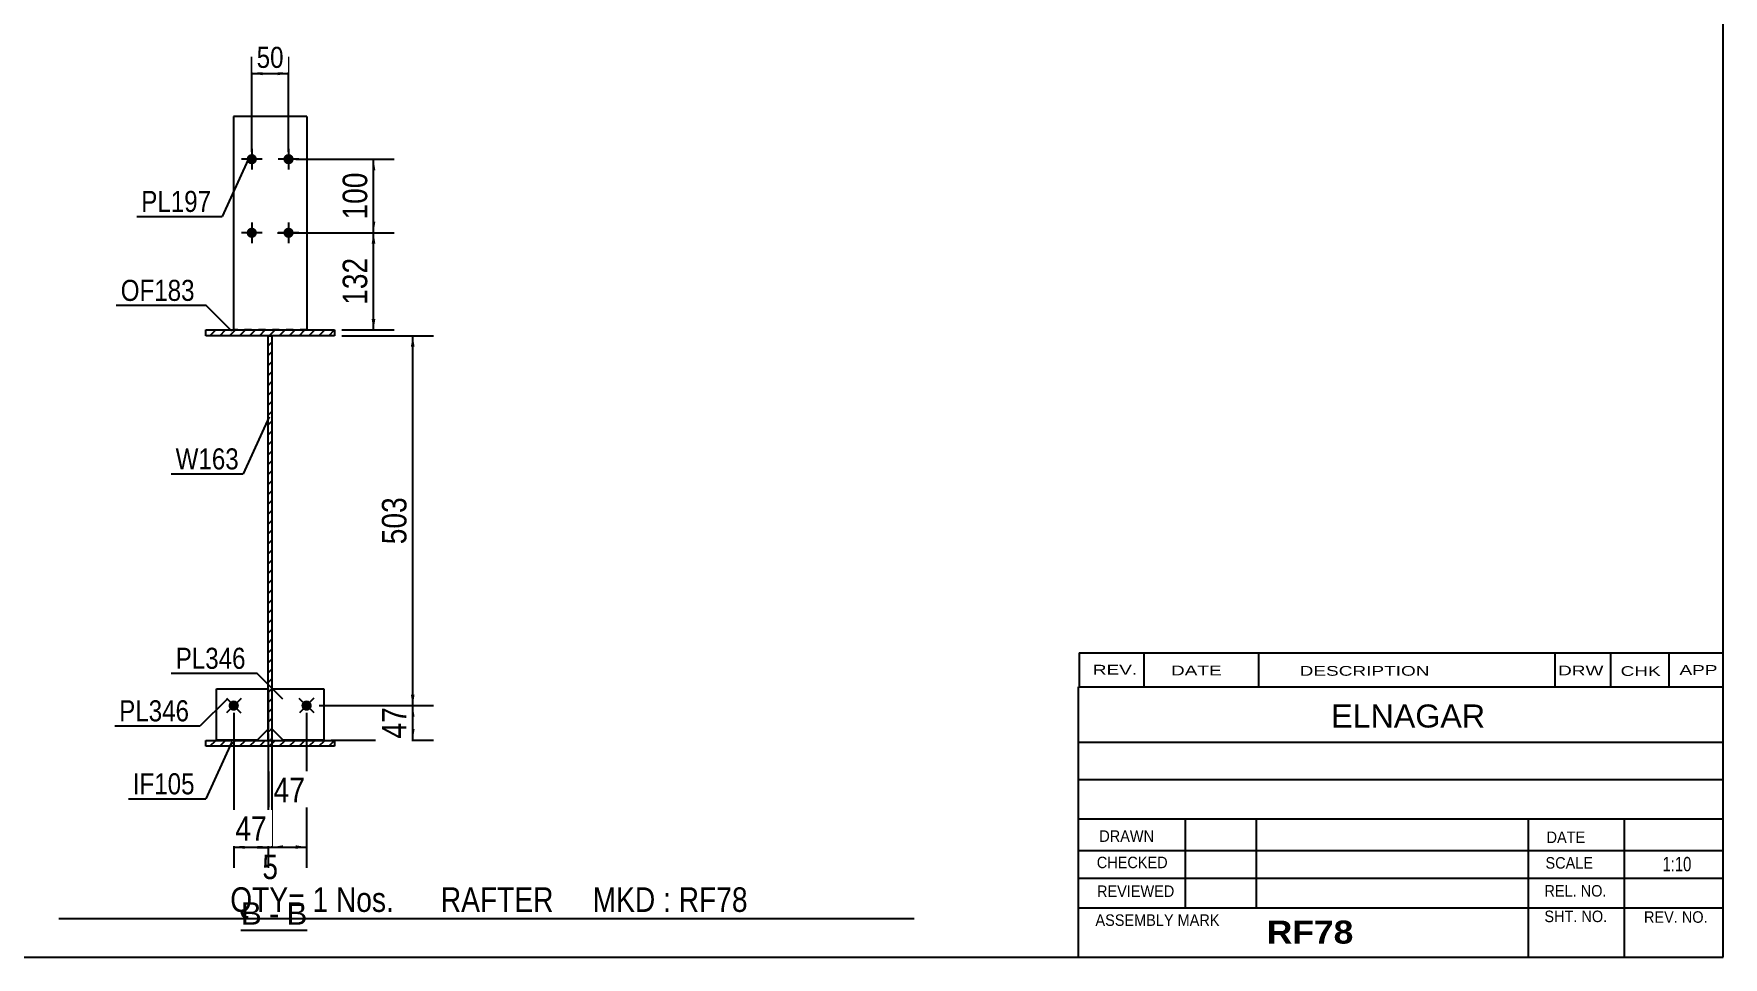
# Model space of a CAD drawing. Header units: millimetres. Extents: x -23 to 379, y -170 to 107.
# Drawn here: x 149.9 to 379.4, y -169.8 to -44.3 of the extents above; entities that cross this region are included whole.
import ezdxf

# ---------------------------------------------------------------- set-up
doc = ezdxf.new("R2010")
doc.units = ezdxf.units.MM
doc.linetypes.add('DXK_LINE_DOT1', pattern=[1.8814, 0.9407, -0.9407])
doc.styles.add('Arial', font='ARIAL.TTF', dxfattribs={"height": 0.2})
doc.styles.add('Arial Bold', font='ARIALBD.TTF', dxfattribs={"height": 0.2})
doc.styles.add('Arial Narrow', font='ARIALN.TTF', dxfattribs={"height": 0.2})

# ---------------------------------------------------------------- blocks, each defined once
blk = doc.blocks.new('Unknown-623588215-1210')
at = {"color": 5, "linetype": 'Continuous'}
for p, q in [((379.42, -169.8), (379.42, 107.2)), ((-20.58, -169.8), (379.42, -169.8))]:
    blk.add_line(p, q, dxfattribs=at)
blk = doc.blocks.new('Unknown-623588215-15 - 1229')
at = {"color": 7, "linetype": 'Continuous'}
blk.add_line((178.04, -166.13), (187.07, -166.13), dxfattribs=at)
at = {"color": 0, "linetype": 'Continuous'}
blk.add_wipeout([(180.88, -165.38), (180.88, -162.18), (178.04, -162.18), (178.04, -165.38)], dxfattribs=at)
at = {"color": 96, "linetype": 'Continuous', "style": 'Arial'}
blk.add_text('B', height=3.06, dxfattribs=at).set_placement((178.04, -165.38))
at = {"color": 0, "linetype": 'Continuous'}
blk.add_wipeout([(183.26, -165.38), (183.26, -162.18), (181.84, -162.18), (181.84, -165.38)], dxfattribs=at)
at = {"color": 96, "linetype": 'Continuous', "style": 'Arial'}
blk.add_text('-', height=3.06, dxfattribs=at).set_placement((181.84, -165.38))
at = {"color": 0, "linetype": 'Continuous'}
blk.add_wipeout([(187.07, -165.38), (187.07, -162.18), (184.22, -162.18), (184.22, -165.38)], dxfattribs=at)
at = {"color": 96, "linetype": 'Continuous', "style": 'Arial'}
blk.add_text('B', height=3.06, dxfattribs=at).set_placement((184.22, -165.38))
blk = doc.blocks.new('Part-623588215-1326 - 1229')
at = {"color": 2, "linetype": 'Continuous'}
for p, q in [((174.74, -140.3), (174.74, -133.3)), ((174.74, -133.3), (181.74, -133.3)), ((181.74, -133.3), (181.74, -138.8)), ((181.74, -138.8), (180.24, -140.3)), ((180.24, -140.3), (174.74, -140.3))]:
    blk.add_line(p, q, dxfattribs=at)
at = {"color": 7, "linetype": 'DXK_LINE_DOT1'}
for p, q in [((174.74, -133.3), (181.74, -133.3)), ((180.24, -140.3), (174.74, -140.3))]:
    blk.add_line(p, q, dxfattribs=at)
blk = doc.blocks.new('Part-623588215-1261 - 1229')
at = {"linetype": 'Continuous'}
h = blk.add_hatch(dxfattribs=at)
h.set_pattern_fill('', scale=0.3, style=0, pattern_type=0)
h.set_pattern_definition([(45, (181.7719, -85.3312), (-0.67352, 0.67352), [])])
h.paths.add_polyline_path([(182.27, -85.33), (181.77, -85.33), (181.77, -140.33), (182.27, -140.33)])
at = {"color": 2, "linetype": 'Continuous'}
for p, q in [((181.77, -85.33), (182.27, -85.33)), ((181.77, -140.33), (181.77, -85.33)), ((182.27, -85.33), (182.27, -140.33)), ((182.27, -140.33), (181.77, -140.33))]:
    blk.add_line(p, q, dxfattribs=at)
blk = doc.blocks.new('Part-623588215-1304 - 1229')
at = {"color": 2, "linetype": 'Continuous'}
for p, q in [((187.02, -55.53), (177.02, -55.53)), ((177.02, -55.53), (177.02, -84.53)), ((187.02, -55.53), (187.02, -84.53))]:
    blk.add_line(p, q, dxfattribs=at)
at = {"color": 7, "linetype": 'DXK_LINE_DOT1'}
blk.add_line((187.02, -84.53), (177.02, -84.53), dxfattribs=at)
blk = doc.blocks.new('Part-623588215-1331 - 1229')
at = {"color": 2, "linetype": 'Continuous'}
for p, q in [((182.3, -138.8), (182.3, -133.3)), ((182.3, -133.3), (189.3, -133.3)), ((189.3, -133.3), (189.3, -140.3)), ((183.8, -140.3), (182.3, -138.8)), ((189.3, -140.3), (183.8, -140.3))]:
    blk.add_line(p, q, dxfattribs=at)
at = {"color": 7, "linetype": 'DXK_LINE_DOT1'}
for p, q in [((182.3, -133.3), (189.3, -133.3)), ((183.8, -140.3), (189.3, -140.3))]:
    blk.add_line(p, q, dxfattribs=at)
blk = doc.blocks.new('Bolt-623588215-1332 - 1229')
at = {"linetype": 'Continuous'}
for points in [[(180.22, -61.33, -1), (178.82, -61.33, -1)], [(185.22, -61.33, -1), (183.82, -61.33, -1)], [(180.22, -71.33, -1), (178.82, -71.33, -1)], [(185.22, -71.33, -1), (183.82, -71.33, -1)]]:
    blk.add_hatch(color=3, dxfattribs=at).paths.add_polyline_path(points)
at = {"color": 3, "linetype": 'Continuous'}
for p, q in [((180.92, -61.33), (178.12, -61.33)), ((179.52, -59.93), (179.52, -62.73)), ((185.92, -61.33), (183.12, -61.33)), ((184.52, -59.93), (184.52, -62.73)), ((179.52, -69.93), (179.52, -72.73)), ((184.52, -69.93), (184.52, -72.73)), ((180.92, -71.33), (178.12, -71.33)), ((185.92, -71.33), (183.12, -71.33))]:
    blk.add_line(p, q, dxfattribs=at)
blk = doc.blocks.new('Bolt-623588215-1333 - 1229')
at = {"linetype": 'Continuous'}
blk.add_hatch(color=3, dxfattribs=at).paths.add_polyline_path([(177.57, -135.11, -1), (176.57, -136.09, -1)])
at = {"color": 3, "linetype": 'Continuous'}
for p, q in [((178.08, -134.62), (176.07, -136.58)), ((176.1, -134.6), (178.05, -136.6))]:
    blk.add_line(p, q, dxfattribs=at)
blk = doc.blocks.new('Bolt-623588215-1334 - 1229')
at = {"linetype": 'Continuous'}
blk.add_hatch(color=3, dxfattribs=at).paths.add_polyline_path([(187.47, -136.09, -1), (186.47, -135.11, -1)])
at = {"color": 3, "linetype": 'Continuous'}
for p, q in [((187.98, -136.58), (185.97, -134.62)), ((187.95, -134.6), (186, -136.6))]:
    blk.add_line(p, q, dxfattribs=at)
blk = doc.blocks.new('Part-623588215-1379 - 1229')
at = {"linetype": 'Continuous'}
h = blk.add_hatch(dxfattribs=at)
h.set_pattern_fill('', scale=0.3, style=0, pattern_type=0)
h.set_pattern_definition([(45, (173.2719, -140.3312), (-0.67352, 0.67352), [])])
h.paths.add_polyline_path([(190.77, -140.33), (173.27, -140.33), (173.27, -141.13), (190.77, -141.13)])
at = {"color": 2, "linetype": 'Continuous'}
for p, q in [((173.27, -140.33), (190.77, -140.33)), ((173.27, -141.13), (173.27, -140.33)), ((190.77, -141.13), (173.27, -141.13)), ((190.77, -140.33), (190.77, -141.13))]:
    blk.add_line(p, q, dxfattribs=at)
blk = doc.blocks.new('Part-623588215-1404 - 1229')
at = {"linetype": 'Continuous'}
h = blk.add_hatch(dxfattribs=at)
h.set_pattern_fill('', scale=0.3, style=0, pattern_type=0)
h.set_pattern_definition([(45, (173.2719, -84.5312), (-0.67352, 0.67352), [])])
h.paths.add_polyline_path([(190.77, -84.53), (173.27, -84.53), (173.27, -85.33), (190.77, -85.33)])
at = {"color": 2, "linetype": 'Continuous'}
for p, q in [((173.27, -84.53), (190.77, -84.53)), ((173.27, -85.33), (173.27, -84.53)), ((190.77, -84.53), (190.77, -85.33)), ((190.77, -85.33), (173.27, -85.33))]:
    blk.add_line(p, q, dxfattribs=at)
blk = doc.blocks.new('StraightDimension-623588215-1454 - 1229')
at = {"linetype": 'Continuous'}
for points in [[(201.14, -137.1), (201.39, -135.6), (201.64, -137.1)], [(201.64, -138.8), (201.39, -140.3), (201.14, -138.8)]]:
    blk.add_hatch(color=4, dxfattribs=at).paths.add_polyline_path(points)
at = {"color": 4, "linetype": 'Continuous'}
for p, q in [((188.67, -135.6), (204.19, -135.6)), ((201.39, -140.3), (201.39, -135.6)), ((190.3, -140.3), (204.19, -140.3))]:
    blk.add_line(p, q, dxfattribs=at)
at = {"color": 0}
blk.add_wipeout([(201.24, -135.12), (196.34, -135.12), (196.34, -140.78), (201.24, -140.78)], dxfattribs=at)
at = {"color": 4, "style": 'Arial Narrow'}
blk.add_text('47', height=3.34, rotation=90.0002, dxfattribs=at).set_placement((200.54, -140.08))
blk = doc.blocks.new('StraightDimension-623588215-1429 - 1229')
at = {"linetype": 'Continuous'}
for points in [[(181.02, -49.92), (179.52, -49.67), (181.02, -49.42)], [(183.02, -49.42), (184.52, -49.67), (183.02, -49.92)]]:
    blk.add_hatch(color=7, dxfattribs=at).paths.add_polyline_path(points)
at = {"color": 7, "linetype": 'Continuous'}
for p, q in [((179.52, -60.33), (179.52, -47.42)), ((184.52, -60.33), (184.52, -47.42)), ((179.52, -49.67), (184.52, -49.67))]:
    blk.add_line(p, q, dxfattribs=at)
at = {"color": 0}
blk.add_wipeout([(184.45, -49.52), (184.45, -45.32), (179.59, -45.32), (179.59, -49.52)], dxfattribs=at)
at = {"color": 3, "style": 'Arial Narrow'}
blk.add_text('50', height=2.863, dxfattribs=at).set_placement((180.19, -48.92))
blk = doc.blocks.new('StraightDimension-623588215-1444 - 1229')
at = {"linetype": 'Continuous'}
for points in [[(201.14, -86.83), (201.39, -85.33), (201.64, -86.83)], [(201.64, -134.1), (201.39, -135.6), (201.14, -134.1)]]:
    blk.add_hatch(color=4, dxfattribs=at).paths.add_polyline_path(points)
at = {"color": 4, "linetype": 'Continuous'}
for p, q in [((191.77, -85.33), (204.19, -85.33)), ((201.39, -135.6), (201.39, -85.33)), ((188.67, -135.6), (204.19, -135.6))]:
    blk.add_line(p, q, dxfattribs=at)
at = {"color": 0}
blk.add_wipeout([(201.24, -106.57), (196.34, -106.57), (196.34, -114.37), (201.24, -114.37)], dxfattribs=at)
at = {"color": 4, "style": 'Arial Narrow'}
blk.add_text('503', height=3.34, rotation=90.0002, dxfattribs=at).set_placement((200.54, -113.67))
blk = doc.blocks.new('StraightDimension-623588215-1465 - 1229')
at = {"linetype": 'Continuous'}
for points in [[(195.81, -62.83), (196.06, -61.33), (196.31, -62.83)], [(196.31, -69.83), (196.06, -71.33), (195.81, -69.83)]]:
    blk.add_hatch(color=4, dxfattribs=at).paths.add_polyline_path(points)
at = {"color": 4, "linetype": 'Continuous'}
for p, q in [((185.52, -61.33), (198.86, -61.33)), ((196.06, -71.33), (196.06, -61.33)), ((183.02, -71.33), (198.86, -71.33))]:
    blk.add_line(p, q, dxfattribs=at)
at = {"color": 0}
blk.add_wipeout([(195.91, -62.43), (191.01, -62.43), (191.01, -70.23), (195.91, -70.23)], dxfattribs=at)
at = {"color": 4, "style": 'Arial Narrow'}
blk.add_text('100', height=3.34, rotation=90.0002, dxfattribs=at).set_placement((195.21, -69.53))
blk = doc.blocks.new('StraightDimension-623588215-1477 - 1229')
at = {"linetype": 'Continuous'}
for points in [[(195.81, -72.83), (196.06, -71.33), (196.31, -72.83)], [(196.31, -83.03), (196.06, -84.53), (195.81, -83.03)]]:
    blk.add_hatch(color=4, dxfattribs=at).paths.add_polyline_path(points)
at = {"color": 4, "linetype": 'Continuous'}
for p, q in [((183.02, -71.33), (198.86, -71.33)), ((196.06, -84.53), (196.06, -71.33)), ((191.77, -84.53), (198.86, -84.53))]:
    blk.add_line(p, q, dxfattribs=at)
at = {"color": 0}
blk.add_wipeout([(195.91, -74.03), (191.01, -74.03), (191.01, -81.83), (195.91, -81.83)], dxfattribs=at)
at = {"color": 4, "style": 'Arial Narrow'}
blk.add_text('132', height=3.34, rotation=90.0002, dxfattribs=at).set_placement((195.21, -81.13))
blk = doc.blocks.new('StraightDimension-623588215-5830 - 1229')
at = {"linetype": 'Continuous'}
for points in [[(183.77, -155.08), (182.27, -154.83), (183.77, -154.58)], [(185.47, -154.58), (186.97, -154.83), (185.47, -155.08)]]:
    blk.add_hatch(color=4, dxfattribs=at).paths.add_polyline_path(points)
at = {"color": 4, "linetype": 'Continuous'}
for p, q in [((186.97, -136.6), (186.97, -157.63)), ((182.27, -138.09), (182.27, -157.63)), ((182.27, -154.83), (186.97, -154.83))]:
    blk.add_line(p, q, dxfattribs=at)
at = {"color": 0}
blk.add_wipeout([(187.45, -149.43), (187.45, -144.53), (181.79, -144.53), (181.79, -149.43)], dxfattribs=at)
at = {"color": 4, "style": 'Arial Narrow'}
blk.add_text('47', height=3.34, dxfattribs=at).set_placement((182.49, -148.73))
blk = doc.blocks.new('StraightDimension-623588215-5831 - 1229')
at = {"linetype": 'Continuous'}
for points in [[(180.27, -154.58), (181.77, -154.83), (180.27, -155.08)], [(183.77, -155.08), (182.27, -154.83), (183.77, -154.58)]]:
    blk.add_hatch(color=4, dxfattribs=at).paths.add_polyline_path(points)
at = {"color": 4, "linetype": 'Continuous'}
for p, q in [((181.77, -139.41), (181.77, -157.43)), ((182.27, -138.09), (182.27, -157.43)), ((181.77, -154.83), (182.27, -154.83))]:
    blk.add_line(p, q, dxfattribs=at)
at = {"color": 0}
blk.add_wipeout([(183.79, -159.88), (183.79, -154.98), (180.26, -154.98), (180.26, -159.88)], dxfattribs=at)
at = {"color": 4, "style": 'Arial Narrow'}
blk.add_text('5', height=3.34, dxfattribs=at).set_placement((180.96, -159.18))
blk = doc.blocks.new('StraightDimension-623588215-5832 - 1229')
at = {"linetype": 'Continuous'}
for points in [[(178.57, -155.08), (177.07, -154.83), (178.57, -154.58)], [(180.27, -154.58), (181.77, -154.83), (180.27, -155.08)]]:
    blk.add_hatch(color=4, dxfattribs=at).paths.add_polyline_path(points)
at = {"color": 4, "linetype": 'Continuous'}
for p, q in [((177.07, -136.6), (177.07, -157.63)), ((181.77, -139.41), (181.77, -157.63)), ((177.07, -154.83), (181.77, -154.83))]:
    blk.add_line(p, q, dxfattribs=at)
at = {"color": 0}
blk.add_wipeout([(182.25, -154.68), (182.25, -149.78), (176.59, -149.78), (176.59, -154.68)], dxfattribs=at)
at = {"color": 4, "style": 'Arial Narrow'}
blk.add_text('47', height=3.34, dxfattribs=at).set_placement((177.29, -153.98))
blk = doc.blocks.new('CBS_CALLOFF-623588215-11023')
at = {"color": 7, "linetype": 'Continuous'}
blk.add_line((153.3, -164.53), (269.53, -164.55), dxfattribs=at)
at = {"color": 3, "linetype": 'Continuous', "style": 'Arial Narrow'}
blk.add_text('QTY= 1 Nos.      RAFTER     MKD : RF78', height=3.3405, dxfattribs=at).set_placement((176.6, -163.64))
blk = doc.blocks.new('CBS_NAME_BLOG-623588215-11024')
at = {"color": 7, "linetype": 'Continuous'}
for p, q in [((291.83, -133.05), (379.35, -133.05)), ((291.83, -169.76), (291.83, -133.05)), ((291.83, -140.59), (379.35, -140.59)), ((291.91, -145.64), (379.42, -145.64)), ((291.83, -151.01), (379.35, -151.01)), ((306.36, -163.12), (306.36, -151.02)), ((316.04, -163.09), (316.04, -151.03)), ((352.96, -169.76), (352.96, -151.03)), ((366.01, -169.76), (366.01, -151.02)), ((291.84, -155.31), (379.42, -155.29)), ((291.83, -159.06), (379.35, -159.06)), ((291.83, -163.1), (379.35, -163.1)), ((291.83, -169.8), (379.42, -169.8))]:
    blk.add_line(p, q, dxfattribs=at)
at = {"color": 3, "linetype": 'Continuous', "style": 'Arial'}
blk.add_text('ELNAGAR', height=3.133, dxfattribs=at).set_placement((326.16, -138.58))
at = {"color": 3, "linetype": 'Continuous'}
for s, height, style, width, p in [('DRAWN', 1.566, 'Arial', 0.9, (294.66, -154.12)), ('DATE', 1.566, 'Arial', 0.9, (355.43, -154.28)), ('CHECKED', 1.566, 'Arial', 0.9, (294.32, -157.7)), ('SCALE', 1.566, 'Arial', 0.9, (355.28, -157.76)), ('1:10', 1.957, 'Arial Narrow', 0.9, (371.17, -158.12)), ('REVIEWED', 1.566, 'Arial', 0.9, (294.35, -161.61)), ('REL. NO.', 1.566, 'Arial', 0.9, (355.14, -161.56)), ('ASSEMBLY MARK', 1.5663, 'Arial', 0.9, (294.14, -165.54)), ('RF78', 3.131, 'Arial Bold', 1.1, (317.41, -167.95)), ('SHT. NO.', 1.566, 'Arial', 0.9, (355.13, -165.03)), ('REV. NO.', 1.566, 'Arial', 0.9, (368.66, -165.12))]:
    blk.add_text(s, height=height, dxfattribs=dict(at, style=style, width=width)).set_placement(p)
blk = doc.blocks.new('CBS_REVISION-623588215-11025')
at = {"color": 7, "linetype": 'Continuous'}
for p, q in [((291.92, -128.42), (379.42, -128.42)), ((291.92, -128.42), (291.92, -133.05)), ((300.71, -128.42), (300.71, -133.05)), ((316.31, -128.42), (316.31, -132.99)), ((356.56, -128.42), (356.56, -133.05)), ((364.11, -128.42), (364.11, -133.05)), ((372.05, -128.42), (372.05, -133.05)), ((291.92, -133.05), (379.41, -133.05))]:
    blk.add_line(p, q, dxfattribs=at)
at = {"color": 7, "style": 'Arial Narrow', "width": 1.7}
for s, height, p in [('REV.', 1.326, (293.78, -131.38)), ('DATE', 1.326, (304.4, -131.49)), ('DESCRIPTION', 1.3257, (321.88, -131.54)), ('DRW', 1.326, (356.99, -131.49)), ('CHK', 1.326, (365.48, -131.57)), ('APP', 1.326, (373.48, -131.42))]:
    blk.add_text(s, height=height, dxfattribs=at).set_placement(p)
blk = doc.blocks.new('Mark-623588215-1300 - 1229')
at = {"color": 7, "linetype": 'Continuous'}
blk.add_line((179.05, -61.37), (175.52, -69.1), dxfattribs=at)
at = {"color": 0}
blk.add_wipeout([(174.02, -68.5), (174.02, -65.5), (164.51, -65.5), (164.51, -68.5)], dxfattribs=at)
blk.add_wipeout([(174.02, -68.5), (174.02, -65.5), (164.51, -65.5), (164.51, -68.5)], dxfattribs=at)
at = {"color": 7, "linetype": 'Continuous'}
blk.add_line((163.91, -69.1), (175.52, -69.1), dxfattribs=at)
at = {"color": 3, "style": 'Arial Narrow'}
blk.add_text('PL197', height=2.863, dxfattribs=at).set_placement((164.51, -68.5))
blk = doc.blocks.new('Mark-623588215-1327 - 1229')
at = {"color": 7, "linetype": 'Continuous'}
blk.add_line((183.73, -134.73), (180.2, -131.2), dxfattribs=at)
at = {"color": 0}
blk.add_wipeout([(178.7, -130.6), (178.7, -127.6), (169.19, -127.6), (169.19, -130.6)], dxfattribs=at)
blk.add_wipeout([(178.7, -130.6), (178.7, -127.6), (169.19, -127.6), (169.19, -130.6)], dxfattribs=at)
at = {"color": 7, "linetype": 'Continuous'}
blk.add_line((168.59, -131.2), (180.2, -131.2), dxfattribs=at)
at = {"color": 3, "style": 'Arial Narrow'}
blk.add_text('PL346', height=2.863, dxfattribs=at).set_placement((169.19, -130.6))
blk = doc.blocks.new('Mark-623588215-1256 - 1229')
at = {"color": 0}
blk.add_wipeout([(177.77, -103.5), (177.77, -100.5), (169.18, -100.5), (169.18, -103.5)], dxfattribs=at)
blk.add_wipeout([(177.77, -103.5), (177.77, -100.5), (169.18, -100.5), (169.18, -103.5)], dxfattribs=at)
at = {"color": 7, "linetype": 'Continuous'}
for p in [(181.9, -96.36), (168.58, -104.1)]:
    blk.add_line(p, (178.37, -104.1), dxfattribs=at)
at = {"color": 3, "style": 'Arial Narrow'}
blk.add_text('W163', height=2.863, dxfattribs=at).set_placement((169.18, -103.5))
blk = doc.blocks.new('Mark-623588215-1322 - 1229')
at = {"color": 7, "linetype": 'Continuous'}
blk.add_line((176.17, -134.73), (172.52, -138.34), dxfattribs=at)
at = {"color": 0}
blk.add_wipeout([(171.02, -137.74), (171.02, -134.74), (161.51, -134.74), (161.51, -137.74)], dxfattribs=at)
blk.add_wipeout([(171.02, -137.74), (171.02, -134.74), (161.51, -134.74), (161.51, -137.74)], dxfattribs=at)
at = {"color": 7, "linetype": 'Continuous'}
blk.add_line((160.91, -138.34), (172.52, -138.34), dxfattribs=at)
at = {"color": 3, "style": 'Arial Narrow'}
blk.add_text('PL346', height=2.863, dxfattribs=at).set_placement((161.51, -137.74))
blk = doc.blocks.new('Mark-623588215-1375 - 1229')
at = {"color": 7, "linetype": 'Continuous'}
blk.add_line((176.8, -140.52), (173.27, -148.26), dxfattribs=at)
at = {"color": 0}
blk.add_wipeout([(171.77, -147.66), (171.77, -144.66), (163.36, -144.66), (163.36, -147.66)], dxfattribs=at)
blk.add_wipeout([(171.77, -147.66), (171.77, -144.66), (163.36, -144.66), (163.36, -147.66)], dxfattribs=at)
at = {"color": 7, "linetype": 'Continuous'}
blk.add_line((162.76, -148.26), (173.27, -148.26), dxfattribs=at)
at = {"color": 3, "style": 'Arial Narrow'}
blk.add_text('IF105', height=2.863, dxfattribs=at).set_placement((163.36, -147.66))
blk = doc.blocks.new('Mark-623588215-1400 - 1229')
at = {"color": 7, "linetype": 'Continuous'}
blk.add_line((176.8, -84.72), (173.27, -81.19), dxfattribs=at)
at = {"color": 0}
blk.add_wipeout([(171.77, -80.59), (171.77, -77.59), (161.72, -77.59), (161.72, -80.59)], dxfattribs=at)
blk.add_wipeout([(171.77, -80.59), (171.77, -77.59), (161.72, -77.59), (161.72, -80.59)], dxfattribs=at)
at = {"color": 7, "linetype": 'Continuous'}
blk.add_line((161.12, -81.19), (173.27, -81.19), dxfattribs=at)
at = {"color": 3, "style": 'Arial Narrow'}
blk.add_text('OF183', height=2.863, dxfattribs=at).set_placement((161.72, -80.59))

msp = doc.modelspace()

# ---------------------------------------------------------------- block references
for name in ['Unknown-623588215-1210', 'Part-623588215-1304 - 1229', 'Bolt-623588215-1332 - 1229', 'Part-623588215-1404 - 1229', 'Part-623588215-1261 - 1229', 'CBS_REVISION-623588215-11025', 'CBS_NAME_BLOG-623588215-11024', 'Part-623588215-1326 - 1229', 'Bolt-623588215-1333 - 1229', 'Part-623588215-1331 - 1229', 'Bolt-623588215-1334 - 1229', 'Part-623588215-1379 - 1229']:
    msp.add_blockref(name, (0, 0))

# ---------------------------------------------------------------- next in the draw order: block references
for name in ['StraightDimension-623588215-1429 - 1229', 'Mark-623588215-1400 - 1229', 'Mark-623588215-1256 - 1229', 'Mark-623588215-1327 - 1229', 'StraightDimension-623588215-1454 - 1229', 'StraightDimension-623588215-5830 - 1229', 'Unknown-623588215-15 - 1229']:
    msp.add_blockref(name, (0, 0))

# ---------------------------------------------------------------- next in the draw order: block references
for name in ['Mark-623588215-1300 - 1229', 'StraightDimension-623588215-1465 - 1229', 'StraightDimension-623588215-1444 - 1229', 'StraightDimension-623588215-5831 - 1229']:
    msp.add_blockref(name, (0, 0))

# ---------------------------------------------------------------- next in the draw order: block references
for name in ['StraightDimension-623588215-1477 - 1229', 'StraightDimension-623588215-5832 - 1229', 'CBS_CALLOFF-623588215-11023']:
    msp.add_blockref(name, (0, 0))

# ---------------------------------------------------------------- next in the draw order: block references
for name in ['Mark-623588215-1322 - 1229', 'Mark-623588215-1375 - 1229']:
    msp.add_blockref(name, (0, 0))

doc.saveas('drawing.dxf')
